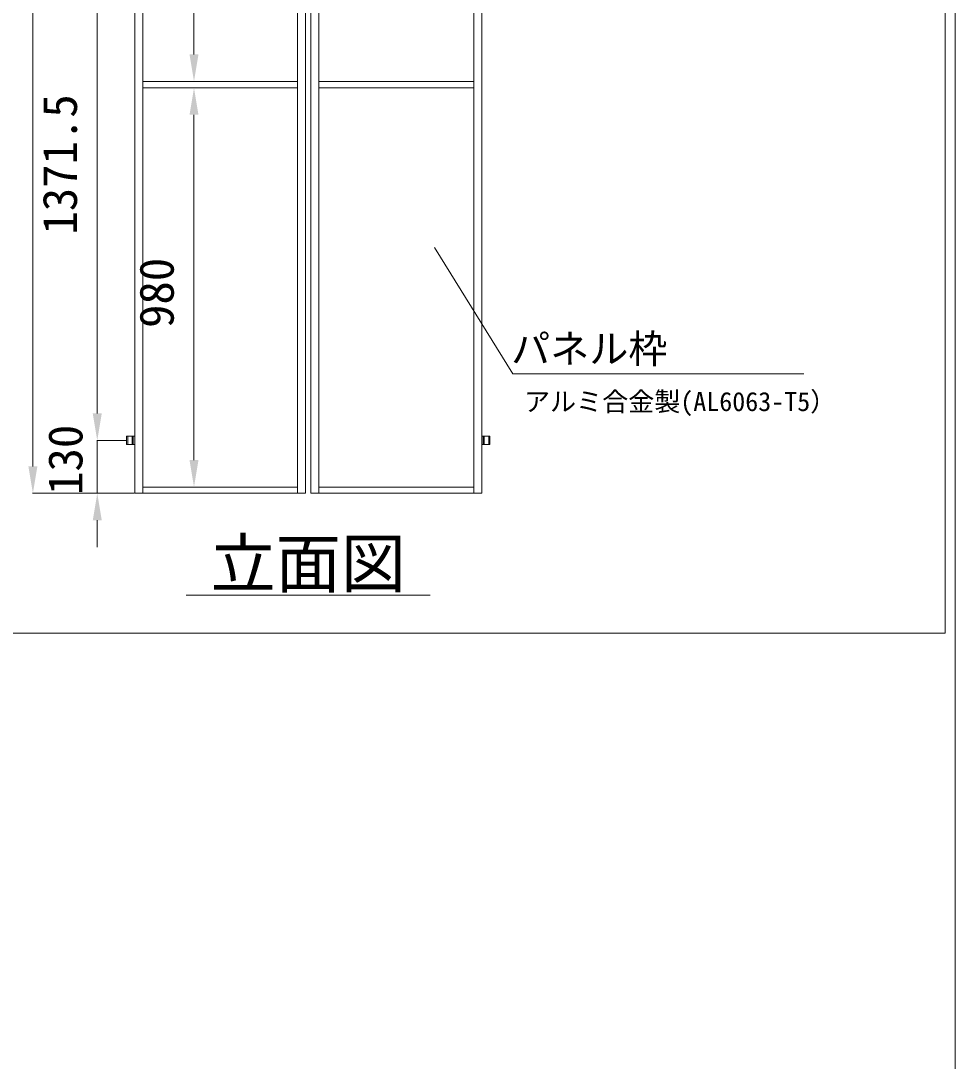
# Model space of a CAD drawing. Units: millimetres, scale not verified. Extents: x -20976 to 3174, y -17325 to 17325.
# Drawn here: x 419 to 3174, y 4516 to 7582 of the extents above; entities that cross this region are included whole.
import ezdxf
from ezdxf.enums import TextEntityAlignment as Align

# ---------------------------------------------------------------- set-up
doc = ezdxf.new("R2010")
doc.units = ezdxf.units.MM
doc.header["$LTSCALE"] = 90
doc.linetypes.add('DASHED1', pattern=[1.8, 1.2, -0.6])
for name, color, linetype, lineweight in [('0-A_図面枠', 7, 'Continuous', 18), ('0-B_寸法', 3, 'Continuous', 18), ('1-7_標準ﾊﾟﾈﾙ', 7, 'Continuous', 18), ('1-9_文字', 7, 'Continuous', 18)]:
    doc.layers.add(name, color=color, linetype=linetype, lineweight=lineweight)
doc.styles.add('ＭＳ ゴシック', font='')
doc.styles.get('ＭＳ ゴシック').set_extended_font_data('MS Gothic')

msp = doc.modelspace()

# ---------------------------------------------------------------- linework, layer by layer
at = {"layer": '0-A_図面枠'}
for points in [[(-20976.24, 17325), (3173.76, 17325), (3173.76, 675), (-20976.24, 675)], [(0, 10798.6), (3143.92, 10798.6), (3143.92, 5777.01), (0, 5777.01)]]:
    msp.add_lwpolyline(points, close=True, dxfattribs=at)
at = {"layer": '0-B_寸法'}
for p, q in [((454.69, 9713.95), (454.69, 6268.75)), ((929.65, 8500.16), (929.65, 7482.56)), ((644.43, 7912.15), (644.43, 6424.76)), ((779.65, 7403.36), (930.85, 7403.36)), ((779.65, 7384.16), (930.85, 7384.16)), ((929.65, 7304.96), (929.65, 6287.35)), ((644.43, 6424.76), (644.43, 6503.96)), ((729.55, 6345.56), (643.23, 6345.56)), ((729.55, 6345.56), (643.23, 6345.56)), ((644.43, 6345.56), (644.43, 6189.55)), ((779.65, 6208.15), (930.85, 6208.15)), ((753.55, 6189.55), (453.48, 6189.55)), ((753.55, 6189.55), (643.23, 6189.55)), ((644.43, 6110.35), (644.43, 6031.15)), ((906.37, 5889.55), (1626.37, 5889.55))]:
    msp.add_line(p, q, dxfattribs=at)
at = {"layer": '0-B_寸法', "color": 91}
for points in [[(916.45, 7482.56), (929.65, 7403.36), (942.85, 7482.56)], [(916.45, 7304.96), (929.65, 7384.16), (942.85, 7304.96)], [(631.23, 6424.76), (644.43, 6345.56), (657.63, 6424.76)], [(631.23, 6424.76), (644.43, 6345.56), (657.63, 6424.76)], [(916.45, 6287.35), (929.65, 6208.15), (942.85, 6287.35)], [(441.49, 6268.75), (454.69, 6189.55), (467.88, 6268.75)], [(631.23, 6110.35), (644.43, 6189.55), (657.63, 6110.35)]]:
    msp.add_solid(points, dxfattribs=at)
at = {"layer": '1-7_標準ﾊﾟﾈﾙ', "linetype": 'DASHED1'}
for p, q in [((734.35, 6357.56), (734.35, 6333.55)), ((747.55, 6357.56), (747.55, 6333.55)), ((1785.19, 6357.56), (1785.19, 6333.55)), ((1798.39, 6357.56), (1798.39, 6333.55))]:
    msp.add_line(p, q, dxfattribs=at)
at = {"layer": '1-7_標準ﾊﾟﾈﾙ'}
for p, q in [((750.19, 6357.56), (750.19, 6333.55)), ((1782.55, 6357.56), (1782.55, 6333.55))]:
    msp.add_line(p, q, dxfattribs=at)
for points in [[(754.75, 9793.15), (778.45, 9793.15), (778.45, 6189.55), (754.75, 6189.55)], [(1258.75, 9793.15), (1235.05, 9793.15), (1235.05, 6189.55), (1258.75, 6189.55)], [(1273.99, 9793.15), (1297.69, 9793.15), (1297.69, 6189.55), (1273.99, 6189.55)], [(1778, 9793.15), (1754.29, 9793.15), (1754.29, 6189.55), (1778, 6189.55)], [(1235.05, 7403.36), (778.45, 7403.36), (778.45, 7384.16), (1235.05, 7384.16)], [(1297.69, 7403.36), (1754.29, 7403.36), (1754.29, 7384.16), (1297.69, 7384.16)], [(1235.05, 6189.55), (778.45, 6189.55), (778.45, 6208.15), (1235.05, 6208.15)], [(1297.69, 6189.55), (1754.29, 6189.55), (1754.29, 6208.15), (1297.69, 6208.15)]]:
    msp.add_lwpolyline(points, close=True, dxfattribs=at)
for points in [[(754.75, 6333.55), (730.75, 6333.55), (730.75, 6357.56), (754.75, 6357.56)], [(1778, 6333.55), (1801.99, 6333.55), (1801.99, 6357.56), (1778, 6357.56)]]:
    msp.add_lwpolyline(points, dxfattribs=at)
at = {"layer": '1-9_文字'}
for p, q in [((1638.43, 6914.07), (1869.54, 6541.57)), ((1869.54, 6541.57), (1869.97, 6541.57)), ((1869.97, 6541.57), (2727.2, 6541.57))]:
    msp.add_line(p, q, dxfattribs=at)

# ---------------------------------------------------------------- texts
at = {"layer": '0-B_寸法', "style": 'ＭＳ ゴシック'}
for s, p in [('1371.5', (615.05, 6951.84)), ('980', (900.27, 6676.8)), ('130', (631.25, 6184.94))]:
    msp.add_text(s, height=101.3, rotation=90, dxfattribs=at).set_placement(p, align=Align.BOTTOM_LEFT)
at = {"layer": '1-9_文字', "style": 'ＭＳ ゴシック'}
for s, height, p in [('パネル枠\u3000\u3000\u3000\u3000\u3000', 84.46, (1864.53, 6548.05)), ('アルミ合金製(AL6063-T5）', 56.3, (1902.53, 6414.93)), ('立面図', 140.8, (978.37, 5870.36))]:
    msp.add_text(s, height=height, dxfattribs=at).set_placement(p, align=Align.BOTTOM_LEFT)

doc.saveas('drawing.dxf')
